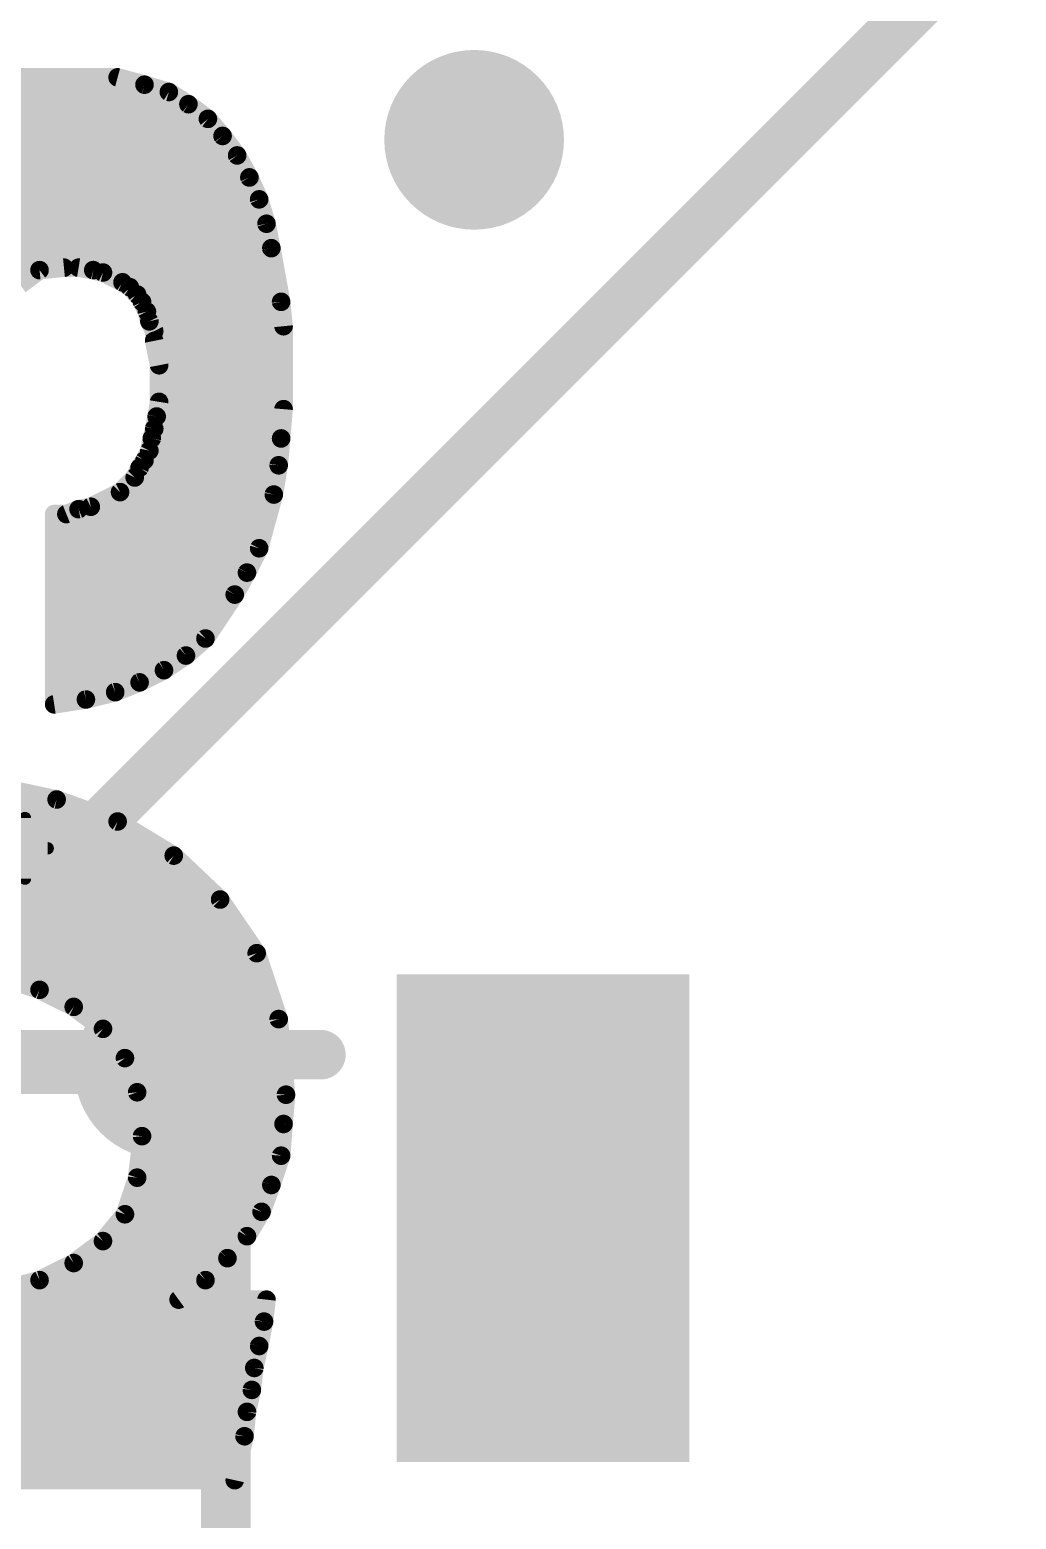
# Model space of a CAD drawing. Extents: x -33 to 53.6, y -13.2 to 65.9.
# Drawn here: x 12.15 to 16.19, y 17.21 to 23.31 of the extents above; entities that cross this region are included whole.
import ezdxf

# ---------------------------------------------------------------- set-up
doc = ezdxf.new("R2010")
doc.units = 0
for name, color, linetype in [('1', 12, 'CONTINUOUS'), ('16', 132, 'CONTINUOUS'), ('18', 110, 'CONTINUOUS'), ('21', 253, 'CONTINUOUS'), ('22', 253, 'CONTINUOUS'), ('25', 253, 'CONTINUOUS'), ('51', 253, 'CONTINUOUS')]:
    doc.layers.add(name, color=color, linetype=linetype)

# ---------------------------------------------------------------- blocks, each defined once
blk = doc.blocks.new('RECT')
blk.add_solid([(-0.5, -0.5), (0.5, -0.5), (-0.5, 0.5), (0.5, 0.5)])
blk = doc.blocks.new('ROUNDV')
at = {"const_width": 0.5}
blk.add_lwpolyline([(0, -0.25, 1), (0, 0.25, 1), (0, -0.25)], format="xyb", dxfattribs=at)

msp = doc.modelspace()

# ---------------------------------------------------------------- linework, layer by layer
at = {"layer": '1', "const_width": 0.2032}
for points in [[(16.09, 23.71), (11.952, 19.572)], [(12.952, 18.798), (12.7, 19.05)], [(12.952, 16.015), (12.952, 18.798)]]:
    msp.add_lwpolyline(points, dxfattribs=at)
at = {"layer": '1', "const_width": 0.1016}
for points in [[(12.7359, 19.0859, 1), (12.6641, 19.0141)], [(13.0028, 18.798, 1), (12.9012, 18.798)], [(12.9161, 18.7621, 1), (12.9879, 18.8339)]]:
    msp.add_lwpolyline(points, format="xyb", dxfattribs=at)
at = {"layer": '16', "const_width": 0.2032}
msp.add_lwpolyline([(10.16, 19.05), (12.7, 19.05)], dxfattribs=at)
at = {"layer": '16', "const_width": 0.1016}
msp.add_lwpolyline([(12.7, 18.9992, 1), (12.7, 19.1008)], format="xyb", dxfattribs=at)
at = {"layer": '21', "const_width": 0.2032}
msp.add_lwpolyline([(13.342, 19.11), (9.552, 19.11)], dxfattribs=at)
at = {"layer": '21', "const_width": 0.1016}
msp.add_lwpolyline([(13.342, 19.0592, 1), (13.342, 19.1608)], format="xyb", dxfattribs=at)
at = {"layer": '22', "const_width": 0.0762}
for points in [[(12.509, 23.116), (10.819, 23.116)], [(12.619, 23.086), (12.509, 23.116)], [(10.289, 23.0886), (12.6095, 23.0886)], [(12.719, 23.056), (12.619, 23.086)], [(12.799, 23.006), (12.719, 23.056)], [(10.289, 23.0124), (12.7888, 23.0124)], [(12.879, 22.946), (12.799, 23.006)], [(10.289, 22.9362), (12.8874, 22.9362)], [(12.939, 22.876), (12.879, 22.946)], [(10.289, 22.86), (12.951, 22.86)], [(12.999, 22.796), (12.939, 22.876)], [(13.049, 22.706), (12.999, 22.796)], [(10.289, 22.7838), (13.0058, 22.7838)], [(10.289, 22.7076), (13.0481, 22.7076)], [(13.089, 22.616), (13.049, 22.706)], [(10.289, 22.6314), (13.0822, 22.6314)], [(13.119, 22.516), (13.089, 22.616)], [(10.289, 22.5552), (13.1072, 22.5552)], [(13.139, 22.416), (13.119, 22.516)], [(10.289, 22.479), (13.1264, 22.479)], [(10.3622, 22.4028), (13.1414, 22.4028)], [(13.179, 22.196), (13.139, 22.416)], [(11.6696, 22.3266), (12.195, 22.3266)], [(12.109, 22.266), (12.189, 22.326)], [(12.189, 22.326), (12.289, 22.336)], [(12.289, 22.336), (12.349, 22.336)], [(12.349, 22.336), (12.409, 22.326)], [(12.4054, 22.3266), (13.1553, 22.3266)], [(12.409, 22.326), (12.449, 22.316)], [(12.449, 22.316), (12.529, 22.276)], [(12.529, 22.276), (12.559, 22.256)], [(12.559, 22.256), (12.589, 22.226)], [(12.5646, 22.2504), (13.1691, 22.2504)], [(12.589, 22.226), (12.609, 22.196)], [(12.609, 22.196), (12.629, 22.156)], [(13.189, 22.096), (13.179, 22.196)], [(12.6199, 22.1742), (13.1812, 22.1742)], [(12.629, 22.156), (12.639, 22.116)], [(12.639, 22.116), (12.659, 22.076)], [(12.648, 22.098), (13.1888, 22.098)], [(12.659, 22.076), (12.659, 22.036)], [(13.189, 21.756), (13.189, 22.096)], [(12.659, 22.036), (12.679, 21.936)], [(12.6618, 22.0218), (13.189, 22.0218)], [(12.6771, 21.9456), (13.189, 21.9456)], [(12.679, 21.936), (12.679, 21.786)], [(12.679, 21.8694), (13.189, 21.8694)], [(12.679, 21.786), (12.669, 21.726)], [(12.679, 21.7932), (13.189, 21.7932)], [(12.669, 21.726), (12.659, 21.676)], [(12.6672, 21.717), (13.1858, 21.717)], [(13.179, 21.636), (13.189, 21.756)], [(12.649, 21.636), (12.639, 21.586)], [(12.659, 21.676), (12.649, 21.636)], [(12.6502, 21.6408), (13.1794, 21.6408)], [(13.169, 21.526), (13.179, 21.636)], [(12.639, 21.586), (12.619, 21.546)], [(12.599, 21.516), (12.579, 21.476)], [(12.619, 21.546), (12.599, 21.516)], [(12.6283, 21.5646), (13.1725, 21.5646)], [(13.149, 21.406), (13.169, 21.526)], [(12.579, 21.476), (12.519, 21.416)], [(12.5852, 21.4884), (13.1627, 21.4884)], [(12.519, 21.416), (12.399, 21.356)], [(12.5114, 21.4122), (13.15, 21.4122)], [(13.089, 21.186), (13.149, 21.406)], [(12.349, 21.346), (12.299, 21.326)], [(12.324, 21.336), (13.1299, 21.336)], [(12.399, 21.356), (12.349, 21.346)], [(12.299, 21.326), (12.249, 21.326)], [(12.249, 21.326), (12.249, 20.546)], [(12.249, 21.2598), (13.1091, 21.2598)], [(12.249, 21.1836), (13.0878, 21.1836)], [(13.039, 21.086), (13.089, 21.186)], [(12.249, 21.1074), (13.0497, 21.1074)], [(12.989, 20.996), (13.039, 21.086)], [(12.249, 21.0312), (13.0086, 21.0312)], [(12.869, 20.816), (12.989, 20.996)], [(12.249, 20.955), (12.9617, 20.955)], [(12.249, 20.8788), (12.9109, 20.8788)], [(12.249, 20.8026), (12.8537, 20.8026)], [(12.789, 20.746), (12.869, 20.816)], [(12.249, 20.7264), (12.7596, 20.7264)], [(12.699, 20.686), (12.789, 20.746)], [(12.599, 20.636), (12.699, 20.686)], [(12.249, 20.6502), (12.6274, 20.6502)], [(12.499, 20.596), (12.599, 20.636)], [(12.249, 20.574), (12.411, 20.574)], [(12.249, 20.546), (12.379, 20.566)], [(12.379, 20.566), (12.499, 20.596)], [(12.259, 20.156), (11.979, 20.216)], [(11.6821, 20.1168), (12.3679, 20.1168)], [(12.509, 20.066), (12.259, 20.156)], [(12.739, 19.926), (12.509, 20.066)], [(11.684, 20.0406), (12.5507, 20.0406)], [(11.686, 19.9644), (12.6759, 19.9644)], [(12.929, 19.746), (12.739, 19.926)], [(11.6879, 19.8882), (12.7789, 19.8882)], [(11.6899, 19.812), (12.8593, 19.812)], [(13.079, 19.526), (12.929, 19.746)], [(11.6918, 19.7358), (12.936, 19.7358)], [(11.6938, 19.6596), (12.9879, 19.6596)], [(11.6957, 19.5834), (13.0399, 19.5834)], [(11.6977, 19.5072), (13.0853, 19.5072)], [(13.169, 19.256), (13.079, 19.526)], [(11.9965, 19.431), (13.1107, 19.431)], [(12.039, 19.426), (12.189, 19.376)], [(12.189, 19.376), (12.329, 19.306)], [(12.2314, 19.3548), (13.1361, 19.3548)], [(12.329, 19.306), (12.449, 19.216)], [(12.3655, 19.2786), (13.1615, 19.2786)], [(13.199, 18.946), (13.169, 19.256)], [(12.449, 19.216), (12.539, 19.096)], [(12.4592, 19.2024), (13.1742, 19.2024)], [(12.5164, 19.1262), (13.1816, 19.1262)], [(12.539, 19.096), (12.589, 18.956)], [(12.5554, 19.05), (13.1889, 19.05)], [(12.5826, 18.9738), (13.1963, 18.9738)], [(12.589, 18.956), (12.609, 18.776)], [(12.5955, 18.8976), (13.195, 18.8976)], [(13.189, 18.826), (13.199, 18.946)], [(12.609, 18.776), (12.589, 18.606)], [(12.604, 18.8214), (13.1886, 18.8214)], [(13.179, 18.696), (13.189, 18.826)], [(12.6054, 18.7452), (13.1828, 18.7452)], [(12.5964, 18.669), (13.17, 18.669)], [(13.139, 18.576), (13.179, 18.696)], [(12.589, 18.606), (12.539, 18.456)], [(12.5846, 18.5928), (13.1446, 18.5928)], [(13.099, 18.466), (13.139, 18.576)], [(12.5592, 18.5166), (13.1174, 18.5166)], [(13.039, 18.366), (13.099, 18.466)], [(12.539, 18.456), (12.449, 18.346)], [(12.5262, 18.4404), (13.0836, 18.4404)], [(12.449, 18.346), (12.329, 18.256)], [(12.4639, 18.3642), (13.0374, 18.3642)], [(12.959, 18.276), (13.039, 18.366)], [(12.3717, 18.288), (12.9697, 18.288)], [(12.329, 18.256), (12.189, 18.186)], [(12.869, 18.186), (12.959, 18.276)], [(12.189, 18.186), (12.039, 18.146)], [(12.2406, 18.2118), (12.8948, 18.2118)], [(12.759, 18.106), (12.869, 18.186)], [(11.9801, 18.1356), (12.7997, 18.1356)], [(13.119, 18.106), (12.759, 18.106)], [(13.109, 18.016), (13.119, 18.106)], [(8.6869, 18.0594), (13.1138, 18.0594)], [(8.7492, 17.9832), (13.1024, 17.9832)], [(13.089, 17.916), (13.109, 18.016)], [(13.069, 17.826), (13.089, 17.916)], [(8.8141, 17.907), (13.087, 17.907)], [(8.8842, 17.8308), (13.0701, 17.8308)], [(13.059, 17.736), (13.069, 17.826)], [(8.9601, 17.7546), (13.0611, 17.7546)], [(13.039, 17.646), (13.059, 17.736)], [(9.0211, 17.6784), (13.0462, 17.6784)], [(13.029, 17.546), (13.039, 17.646)], [(9.0874, 17.6022), (13.0346, 17.6022)], [(12.989, 17.366), (13.029, 17.546)], [(9.1557, 17.526), (13.0246, 17.526)], [(9.2236, 17.4498), (13.0076, 17.4498)], [(9.2922, 17.3736), (12.9907, 17.3736)], [(9.299, 17.366), (12.989, 17.366)]]:
    msp.add_lwpolyline(points, dxfattribs=at)
at = {"layer": '22', "const_width": 0.0381}
for points in [[(12.514, 23.1344, 1), (12.504, 23.0976)], [(12.509, 23.0969, 1), (12.509, 23.135)], [(12.6245, 23.1042, 1), (12.6135, 23.0678)], [(12.6095, 23.0695, 1), (12.6095, 23.1076)], [(12.614, 23.0676, 1), (12.624, 23.1044)], [(12.7291, 23.0722, 1), (12.7089, 23.0398)], [(12.7135, 23.0378, 1), (12.7245, 23.0742)], [(12.8104, 23.0212, 1), (12.7876, 22.9908)], [(12.7888, 22.9933, 1), (12.7888, 23.0314)], [(12.7889, 22.9898, 1), (12.8091, 23.0222)], [(12.8935, 22.9584, 1), (12.8645, 22.9336)], [(12.8676, 22.9308, 1), (12.8904, 22.9612)], [(12.8874, 22.9171, 1), (12.8874, 22.9552)], [(12.9542, 22.8874, 1), (12.9238, 22.8646)], [(12.9245, 22.8636, 1), (12.9535, 22.8884)], [(12.951, 22.8409, 1), (12.951, 22.879)], [(13.0157, 22.8053, 1), (12.9823, 22.7867)], [(12.9838, 22.7846, 1), (13.0142, 22.8074)], [(13.0058, 22.7647, 1), (13.0058, 22.8028)], [(13.0664, 22.7137, 1), (13.0316, 22.6983)], [(13.0323, 22.6967, 1), (13.0657, 22.7153)], [(13.0481, 22.6885, 1), (13.0481, 22.7266)], [(13.1072, 22.6215, 1), (13.0708, 22.6105)], [(13.0822, 22.6124, 1), (13.0822, 22.6505)], [(13.0716, 22.6083, 1), (13.1064, 22.6237)], [(13.1072, 22.5362, 1), (13.1072, 22.5743)], [(13.1377, 22.5197, 1), (13.1003, 22.5123)], [(13.1008, 22.5105, 1), (13.1372, 22.5215)], [(13.1264, 22.46, 1), (13.1264, 22.4981)], [(13.1577, 22.4194, 1), (13.1203, 22.4126)], [(13.1203, 22.4123, 1), (13.1577, 22.4197)], [(13.1414, 22.3838, 1), (13.1414, 22.4219)], [(12.1871, 22.345, 1), (12.1909, 22.307)], [(12.2004, 22.3108, 1), (12.1776, 22.3412)], [(12.195, 22.3076, 1), (12.195, 22.3457)], [(12.289, 22.3551, 1), (12.289, 22.317)], [(12.2909, 22.317, 1), (12.2871, 22.355)], [(12.3521, 22.3548, 1), (12.3459, 22.3172)], [(12.349, 22.317, 1), (12.349, 22.3551)], [(12.4054, 22.3457, 1), (12.4054, 22.3076)], [(12.4136, 22.3445, 1), (12.4044, 22.3075)], [(12.4059, 22.3072, 1), (12.4121, 22.3448)], [(12.4575, 22.333, 1), (12.4405, 22.299)], [(12.4444, 22.2975, 1), (12.4536, 22.3345)], [(13.1553, 22.3076, 1), (13.1553, 22.3457)], [(12.5396, 22.2919, 1), (12.5184, 22.2601)], [(12.5205, 22.259, 1), (12.5375, 22.293)], [(12.5725, 22.2695, 1), (12.5455, 22.2425)], [(12.5646, 22.2695, 1), (12.5646, 22.2314)], [(12.5484, 22.2401, 1), (12.5696, 22.2719)], [(13.1691, 22.2314, 1), (13.1691, 22.2695)], [(12.6049, 22.2366, 1), (12.5731, 22.2154)], [(12.5755, 22.2125, 1), (12.6025, 22.2395)], [(12.626, 22.2045, 1), (12.592, 22.1875)], [(12.5931, 22.1854, 1), (12.6249, 22.2066)], [(13.198, 22.1979, 1), (13.16, 22.1941)], [(12.6199, 22.1933, 1), (12.6199, 22.1552)], [(12.6475, 22.1606, 1), (12.6105, 22.1514)], [(12.612, 22.1475, 1), (12.646, 22.1645)], [(13.1603, 22.1926, 1), (13.1977, 22.1994)], [(13.1812, 22.1552, 1), (13.1812, 22.1933)], [(12.656, 22.1245, 1), (12.622, 22.1075)], [(12.6205, 22.1114, 1), (12.6575, 22.1206)], [(12.648, 22.1171, 1), (12.648, 22.079)], [(12.6781, 22.076, 1), (12.64, 22.076)], [(12.642, 22.0675, 1), (12.676, 22.0845)], [(13.2081, 22.096, 1), (13.17, 22.096)], [(13.17, 22.0941, 1), (13.208, 22.0979)], [(13.1888, 22.079, 1), (13.1888, 22.1171)], [(12.6777, 22.0397, 1), (12.6403, 22.0323)], [(12.64, 22.036, 1), (12.6781, 22.036)], [(12.6618, 22.0409, 1), (12.6618, 22.0028)], [(13.189, 22.0028, 1), (13.189, 22.0409)], [(12.6771, 21.9647, 1), (12.6771, 21.9266)], [(13.189, 21.9266, 1), (13.189, 21.9647)], [(12.6981, 21.936, 1), (12.66, 21.936)], [(12.6603, 21.9323, 1), (12.6977, 21.9397)], [(12.679, 21.8885, 1), (12.679, 21.8504)], [(13.189, 21.8504, 1), (13.189, 21.8885)], [(12.679, 21.8123, 1), (12.679, 21.7742)], [(12.66, 21.786, 1), (12.6981, 21.786)], [(12.6978, 21.7829, 1), (12.6602, 21.7891)], [(13.189, 21.7742, 1), (13.189, 21.8123)], [(12.6672, 21.7361, 1), (12.6672, 21.698)], [(12.6502, 21.7291, 1), (12.6878, 21.7229)], [(12.6877, 21.7223, 1), (12.6503, 21.7297)], [(13.208, 21.7544, 1), (13.17, 21.7576)], [(13.17, 21.756, 1), (13.2081, 21.756)], [(13.1858, 21.698, 1), (13.1858, 21.7361)], [(12.6677, 21.6323, 1), (12.6303, 21.6397)], [(12.6502, 21.6599, 1), (12.6502, 21.6218)], [(12.6403, 21.6797, 1), (12.6777, 21.6723)], [(12.6775, 21.6714, 1), (12.6405, 21.6806)], [(13.198, 21.6343, 1), (13.16, 21.6377)], [(13.1794, 21.6218, 1), (13.1794, 21.6599)], [(12.656, 21.5775, 1), (12.622, 21.5945)], [(12.6305, 21.6406, 1), (12.6675, 21.6314)], [(13.16, 21.6376, 1), (13.198, 21.6344)], [(12.616, 21.5075, 1), (12.582, 21.5245)], [(12.602, 21.5545, 1), (12.636, 21.5375)], [(12.6349, 21.5354, 1), (12.6031, 21.5566)], [(12.6283, 21.5837, 1), (12.6283, 21.5456)], [(12.6203, 21.5897, 1), (12.6577, 21.5823)], [(13.1878, 21.5229, 1), (13.1502, 21.5291)], [(13.1725, 21.5456, 1), (13.1725, 21.5837)], [(12.562, 21.4845, 1), (12.596, 21.4675)], [(12.5925, 21.4625, 1), (12.5655, 21.4895)], [(12.5852, 21.5075, 1), (12.5852, 21.4694)], [(12.5831, 21.5266, 1), (12.6149, 21.5054)], [(13.15, 21.5277, 1), (13.188, 21.5243)], [(13.1627, 21.4694, 1), (13.1627, 21.5075)], [(12.5114, 21.4313, 1), (12.5114, 21.3932)], [(12.5055, 21.4295, 1), (12.5325, 21.4025)], [(12.5275, 21.399, 1), (12.5105, 21.433)], [(13.1674, 21.401, 1), (13.1306, 21.411)], [(13.15, 21.3932, 1), (13.15, 21.4313)], [(12.324, 21.3551, 1), (12.324, 21.317)], [(12.3453, 21.3647, 1), (12.3527, 21.3273)], [(12.3561, 21.3283, 1), (12.3419, 21.3637)], [(12.3905, 21.373, 1), (12.4075, 21.339)], [(12.4027, 21.3373, 1), (12.3953, 21.3747)], [(13.1299, 21.317, 1), (13.1299, 21.3551)], [(13.1302, 21.4091, 1), (13.1678, 21.4029)], [(12.249, 21.3451, 1), (12.249, 21.307)], [(12.2681, 21.326, 1), (12.23, 21.326)], [(12.2919, 21.3437, 1), (12.3061, 21.3083)], [(12.299, 21.307, 1), (12.299, 21.3451)], [(12.249, 21.2789, 1), (12.249, 21.2408)], [(13.1091, 21.2408, 1), (13.1091, 21.2789)], [(12.249, 21.2027, 1), (12.249, 21.1646)], [(13.0706, 21.191, 1), (13.1074, 21.181)], [(13.106, 21.1775, 1), (13.072, 21.1945)], [(13.0878, 21.1646, 1), (13.0878, 21.2027)], [(12.249, 21.1265, 1), (12.249, 21.0884)], [(13.0557, 21.0767, 1), (13.0223, 21.0953)], [(13.0497, 21.0884, 1), (13.0497, 21.1265)], [(12.249, 21.0503, 1), (12.249, 21.0122)], [(13.0086, 21.0122, 1), (13.0086, 21.0503)], [(13.022, 21.0945, 1), (13.056, 21.0775)], [(12.9723, 21.0053, 1), (13.0057, 20.9867)], [(13.0049, 20.9854, 1), (12.9731, 21.0066)], [(12.249, 20.9741, 1), (12.249, 20.936)], [(12.9617, 20.936, 1), (12.9617, 20.9741)], [(12.249, 20.8979, 1), (12.249, 20.8598)], [(12.9109, 20.8598, 1), (12.9109, 20.8979)], [(12.249, 20.8217, 1), (12.249, 20.7836)], [(12.8531, 20.8266, 1), (12.8849, 20.8054)], [(12.8537, 20.7836, 1), (12.8537, 20.8217)], [(12.8815, 20.8017, 1), (12.8565, 20.8303)], [(12.249, 20.7455, 1), (12.249, 20.7074)], [(12.7596, 20.7074, 1), (12.7596, 20.7455)], [(12.7765, 20.7603, 1), (12.8015, 20.7317)], [(12.7996, 20.7301, 1), (12.7784, 20.7619)], [(12.6884, 20.7019, 1), (12.7096, 20.6701)], [(12.7075, 20.669, 1), (12.6905, 20.703)], [(12.249, 20.6693, 1), (12.249, 20.6312)], [(12.5905, 20.653, 1), (12.6075, 20.619)], [(12.6061, 20.6183, 1), (12.5919, 20.6537)], [(12.6274, 20.6312, 1), (12.6274, 20.6693)], [(12.249, 20.5931, 1), (12.249, 20.555)], [(12.2461, 20.5648, 1), (12.2519, 20.5272)], [(12.3744, 20.5845, 1), (12.3836, 20.5475)], [(12.3819, 20.5472, 1), (12.3761, 20.5848)], [(12.411, 20.555, 1), (12.411, 20.5931)], [(12.4919, 20.6137, 1), (12.5061, 20.5783)], [(12.5036, 20.5775, 1), (12.4944, 20.6145)], [(12.23, 20.546, 1), (12.2681, 20.546)], [(12.2655, 20.1739, 1), (12.2525, 20.1381)], [(12.255, 20.1374, 1), (12.263, 20.1746)], [(12.3679, 20.0978, 1), (12.3679, 20.1359)], [(12.5189, 20.0823, 1), (12.4991, 20.0497)], [(12.5025, 20.0481, 1), (12.5155, 20.0839)], [(12.5507, 20.0216, 1), (12.5507, 20.0597)], [(12.6759, 19.9454, 1), (12.6759, 19.9835)], [(12.7521, 19.9398, 1), (12.7259, 19.9122)], [(12.7291, 19.9097, 1), (12.7489, 19.9423)], [(12.7789, 19.8692, 1), (12.7789, 19.9073)], [(12.8593, 19.793, 1), (12.8593, 19.8311)], [(12.9447, 19.7567, 1), (12.9133, 19.7353)], [(12.9159, 19.7322, 1), (12.9421, 19.7598)], [(12.936, 19.7168, 1), (12.936, 19.7549)], [(12.9879, 19.6406, 1), (12.9879, 19.6787)], [(13.0399, 19.5644, 1), (13.0399, 19.6025)], [(13.0971, 19.532, 1), (13.0609, 19.52)], [(13.0633, 19.5153, 1), (13.0947, 19.5367)], [(13.0853, 19.4882, 1), (13.0853, 19.5263)], [(13.1107, 19.412, 1), (13.1107, 19.4501)], [(12.1975, 19.393, 1), (12.1805, 19.359)], [(12.183, 19.3579, 1), (12.195, 19.3941)], [(12.2314, 19.3739, 1), (12.2314, 19.3358)], [(13.1361, 19.3358, 1), (13.1361, 19.3739)], [(12.3404, 19.3212, 1), (12.3176, 19.2908)], [(12.3205, 19.289, 1), (12.3375, 19.323)], [(12.3655, 19.2977, 1), (12.3655, 19.2596)], [(13.188, 19.2578, 1), (13.15, 19.2542)], [(13.1615, 19.2596, 1), (13.1615, 19.2977)], [(12.4642, 19.2274, 1), (12.4338, 19.2046)], [(12.4376, 19.2008, 1), (12.4604, 19.2312)], [(12.4592, 19.2215, 1), (12.4592, 19.1834)], [(13.1509, 19.25, 1), (13.1871, 19.262)], [(13.1742, 19.1834, 1), (13.1742, 19.2215)], [(12.5164, 19.1453, 1), (12.5164, 19.1072)], [(12.5569, 19.1024, 1), (12.5211, 19.0896)], [(12.5238, 19.0846, 1), (12.5542, 19.1074)], [(13.1816, 19.1072, 1), (13.1816, 19.1453)], [(12.5554, 19.0691, 1), (12.5554, 19.031)], [(13.1889, 19.031, 1), (13.1889, 19.0691)], [(12.5826, 18.9929, 1), (12.5826, 18.9548)], [(12.6079, 18.9581, 1), (12.5701, 18.9539)], [(13.1963, 18.9548, 1), (13.1963, 18.9929)], [(12.5711, 18.9496, 1), (12.6069, 18.9624)], [(12.5955, 18.9167, 1), (12.5955, 18.8786)], [(13.218, 18.9444, 1), (13.18, 18.9476)], [(13.18, 18.9442, 1), (13.218, 18.9478)], [(13.195, 18.8786, 1), (13.195, 18.9167)], [(12.604, 18.8405, 1), (12.604, 18.8024)], [(12.6279, 18.7738, 1), (12.5901, 18.7782)], [(13.208, 18.8245, 1), (13.17, 18.8275)], [(13.17, 18.8276, 1), (13.208, 18.8244)], [(13.1886, 18.8024, 1), (13.1886, 18.8405)], [(12.6054, 18.7643, 1), (12.6054, 18.7262)], [(12.5901, 18.7739, 1), (12.6279, 18.7781)], [(13.1828, 18.7262, 1), (13.1828, 18.7643)], [(12.5964, 18.6881, 1), (12.5964, 18.65)], [(13.16, 18.6975, 1), (13.198, 18.6945)], [(13.1971, 18.69, 1), (13.1609, 18.702)], [(13.17, 18.65, 1), (13.17, 18.6881)], [(12.5846, 18.6119, 1), (12.5846, 18.5738)], [(12.5701, 18.6082, 1), (12.6079, 18.6038)], [(12.6071, 18.6, 1), (12.5709, 18.612)], [(13.1446, 18.5738, 1), (13.1446, 18.6119)], [(13.1209, 18.582, 1), (13.1571, 18.57)], [(13.1569, 18.5695, 1), (13.1211, 18.5825)], [(12.5592, 18.5357, 1), (12.5592, 18.4976)], [(13.1153, 18.4562, 1), (13.0827, 18.4758)], [(13.1174, 18.4976, 1), (13.1174, 18.5357)], [(12.5262, 18.4595, 1), (12.5262, 18.4214)], [(12.5209, 18.462, 1), (12.5571, 18.45)], [(12.5537, 18.4439, 1), (12.5243, 18.4681)], [(13.0811, 18.4725, 1), (13.1169, 18.4595)], [(13.0836, 18.4214, 1), (13.0836, 18.4595)], [(12.4343, 18.3581, 1), (12.4637, 18.3339)], [(12.4604, 18.3308, 1), (12.4376, 18.3612)], [(12.4639, 18.3833, 1), (12.4639, 18.3452)], [(13.0227, 18.3758, 1), (13.0553, 18.3562)], [(13.0532, 18.3533, 1), (13.0248, 18.3787)], [(13.0374, 18.3452, 1), (13.0374, 18.3833)], [(12.3717, 18.3071, 1), (12.3717, 18.269)], [(12.9697, 18.269, 1), (12.9697, 18.3071)], [(12.3176, 18.2712, 1), (12.3404, 18.2408)], [(12.3375, 18.239, 1), (12.3205, 18.273)], [(12.9448, 18.2887, 1), (12.9732, 18.2633)], [(12.9725, 18.2625, 1), (12.9455, 18.2895)], [(12.1805, 18.203, 1), (12.1975, 18.169)], [(12.1939, 18.1676, 1), (12.1841, 18.2044)], [(12.2406, 18.2309, 1), (12.2406, 18.1928)], [(12.8555, 18.1995, 1), (12.8825, 18.1725)], [(12.8802, 18.1706, 1), (12.8578, 18.2014)], [(12.8948, 18.1928, 1), (12.8948, 18.2309)], [(12.759, 18.1251, 1), (12.759, 18.087)], [(12.7478, 18.1214, 1), (12.7702, 18.0906)], [(12.7997, 18.1166, 1), (12.7997, 18.1547)], [(13.1379, 18.1039, 1), (13.1001, 18.1081)], [(13.119, 18.087, 1), (13.119, 18.1251)], [(13.1138, 18.0404, 1), (13.1138, 18.0785)], [(13.0901, 18.0181, 1), (13.1279, 18.0139)], [(13.1277, 18.0123, 1), (13.0903, 18.0197)], [(13.1024, 17.9642, 1), (13.1024, 18.0023)], [(13.1076, 17.9119, 1), (13.0704, 17.9201)], [(13.0703, 17.9197, 1), (13.1077, 17.9123)], [(13.087, 17.888, 1), (13.087, 17.9261)], [(13.0504, 17.8301, 1), (13.0876, 17.8219)], [(13.0879, 17.8239, 1), (13.0501, 17.8281)], [(13.0701, 17.8117, 1), (13.0701, 17.8498)], [(13.0776, 17.7319, 1), (13.0404, 17.7401)], [(13.0611, 17.7355, 1), (13.0611, 17.7736)], [(13.0401, 17.7381, 1), (13.0779, 17.7339)], [(13.0462, 17.6593, 1), (13.0462, 17.6974)], [(13.058, 17.6441, 1), (13.02, 17.6479)], [(13.0204, 17.6501, 1), (13.0576, 17.6419)], [(13.0476, 17.5419, 1), (13.0104, 17.5501)], [(13.0346, 17.5831, 1), (13.0346, 17.6212)], [(13.01, 17.5479, 1), (13.048, 17.5441)], [(13.0246, 17.5069, 1), (13.0246, 17.545)], [(13.0076, 17.4307, 1), (13.0076, 17.4688)], [(12.989, 17.3469, 1), (12.989, 17.385)], [(12.9907, 17.3545, 1), (12.9907, 17.3926)], [(12.9704, 17.3701, 1), (13.0076, 17.3619)]]:
    msp.add_lwpolyline(points, format="xyb", dxfattribs=at)
at = {"layer": '25', "const_width": 0.0508}
for points in [[(12.1292, 20.0801), (12.1292, 19.8317)], [(11.9119, 19.9559), (12.2223, 19.9559)]]:
    msp.add_lwpolyline(points, dxfattribs=at)
at = {"layer": '25', "const_width": 0.0254}
for points in [[(12.1419, 20.0801, 1), (12.1165, 20.0801)], [(12.2223, 19.9432, 1), (12.2223, 19.9686)], [(12.1165, 19.8317, 1), (12.1419, 19.8317)]]:
    msp.add_lwpolyline(points, format="xyb", dxfattribs=at)
at = {"layer": '51', "const_width": 0.1}
for points in [[(14.756, 18.775), (14.375, 18.775)], [(14.756, 18.394), (14.756, 18.775)], [(14.375, 18.394), (14.756, 18.394)]]:
    msp.add_lwpolyline(points, dxfattribs=at)
at = {"layer": '51', "const_width": 0.05}
for points in [[(14.375, 18.8, 1), (14.375, 18.75)], [(14.781, 18.775, 1), (14.731, 18.775)], [(14.756, 18.75, 1), (14.756, 18.8)], [(14.375, 18.419, 1), (14.375, 18.369)], [(14.756, 18.369, 1), (14.756, 18.419)], [(14.731, 18.394, 1), (14.781, 18.394)]]:
    msp.add_lwpolyline(points, format="xyb", dxfattribs=at)

# ---------------------------------------------------------------- block references
at = {"layer": '1', "xscale": 1.2, "yscale": 2}
msp.add_blockref('RECT', (14.252, 18.44), dxfattribs=at)
at = {"layer": '18', "xscale": 0.7366, "yscale": 0.7366}
for p in [(13.97, 22.86), (13.97, 22.86), (12.7, 19.05), (12.7, 19.05)]:
    msp.add_blockref('ROUNDV', p, dxfattribs=at)

doc.saveas('drawing.dxf')
